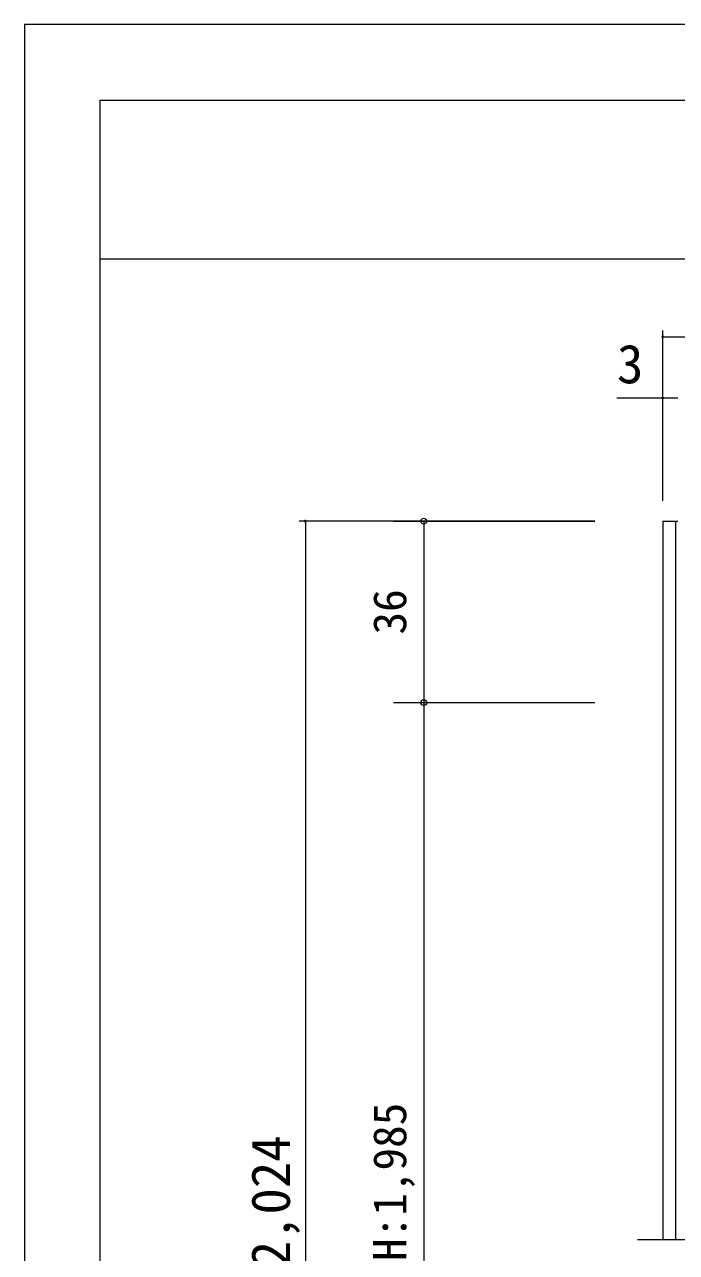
# Model space of a CAD drawing. Units: millimetres on the paper, enlarged 10 times, with parts at other scales. Extents: x -2000 to 2000, y -1385 to 1385.
# Drawn here: x -2000 to -1569, y 573 to 1385 of the extents above; entities that cross this region are included whole.
import ezdxf
from ezdxf.enums import TextEntityAlignment as Align

# ---------------------------------------------------------------- set-up
doc = ezdxf.new("R2010")
doc.units = ezdxf.units.MM
doc.header["$LTSCALE"] = 10
doc.header["$PDMODE"] = 32
doc.header["$PDSIZE"] = 4
doc.linetypes.add('DOUBLE_CHAIN2', pattern=[12.8, 9, -1, 0.6, -0.6, 0.6, -1])
doc.layers.add('1-1_0', color=7, linetype='Continuous', lineweight=20)
doc.layers.add('2-0_18', color=7, linetype='Continuous', lineweight=18)
doc.styles.add('ＭＳ ゴシック', font='')
doc.styles.get('ＭＳ ゴシック').set_extended_font_data('MS Gothic')

msp = doc.modelspace()

# ---------------------------------------------------------------- linework, layer by layer
at = {"layer": '1-1_0'}
for p, q in [((-1950, 1335), (380, 1335)), ((-1950, 1230), (380, 1230))]:
    msp.add_line(p, q, dxfattribs=at)
msp.add_lwpolyline([(-2000, -1385), (2000, -1385), (2000, 1385), (-2000, 1385)], close=True, dxfattribs=at)
msp.add_lwpolyline([(380, -67.5), (-1950, -67.5), (-1950, 1335)], dxfattribs=at)
at = {"layer": '2-0_18', "color": 4, "lineweight": 9}
for p, q in [((-1577.8, 1142.04), (-1577.8, 1182.62)), ((-1577.8, 1178.46), (-911.14, 1178.46)), ((-1577.8, 1069.79), (-1577.8, 1142.04)), ((-1622.8, 1056.45), (-1818.38, 1056.45)), ((-1814.22, 1056.45), (-1814.22, 112.64)), ((-1755.88, 1056.45), (-1622.8, 1056.45)), ((-1735.88, 1056.45), (-1735.88, 936.45)), ((-1755.88, 936.45), (-1622.8, 936.45)), ((-1735.88, 936.45), (-1735.88, 122.64))]:
    msp.add_line(p, q, dxfattribs=at)
at = {"layer": '2-0_18', "lineweight": 20}
for p, q in [((-1577.8, 1056.45), (-1567.8, 1056.45)), ((-1577.8, 1056.45), (-1577.8, 580.97)), ((-1569.47, 1056.45), (-1569.47, 580.97))]:
    msp.add_line(p, q, dxfattribs=at)
at = {"layer": '2-0_18', "linetype": 'DOUBLE_CHAIN2', "lineweight": 20}
msp.add_line((-894.47, 580.97), (-1594.47, 580.97), dxfattribs=at)
at = {"layer": '2-0_18', "color": 4, "lineweight": 9}
msp.add_lwpolyline([(-1567.8, 1137.87), (-1577.8, 1137.87), (-1608.08, 1137.87)], dxfattribs=at)
for centre, start, end in [((-1577.8, 1178.46), 0, 180), ((-1577.8, 1178.46), 180, 0), ((-1577.8, 1137.87), 0, 180), ((-1577.8, 1137.87), 180, 0), ((-1814.22, 1056.45), 90, 270), ((-1814.22, 1056.45), 270, 90)]:
    msp.add_arc(centre, 0.521, start, end, dxfattribs=at)
at = {"layer": '2-0_18', "color": 4}
for p in [(-1735.88, 1056.45), (-1735.88, 936.45)]:
    msp.add_point(p, dxfattribs=at)

# ---------------------------------------------------------------- texts
at = {"layer": '2-0_18', "style": 'ＭＳ ゴシック'}
msp.add_text('3', height=25.66, dxfattribs=at).set_placement((-1608.08, 1139.96), align=Align.BOTTOM_LEFT)
for s, height, p in [('36', 21.99, (-1740.88, 981.45)), ('枠内IH:1,985', 21.99, (-1740.88, 492.04)), ('枠外H:2,024', 25.66, (-1816.72, 457.88))]:
    msp.add_text(s, height=height, rotation=90, dxfattribs=at).set_placement(p, align=Align.BOTTOM_LEFT)

doc.saveas('drawing.dxf')
